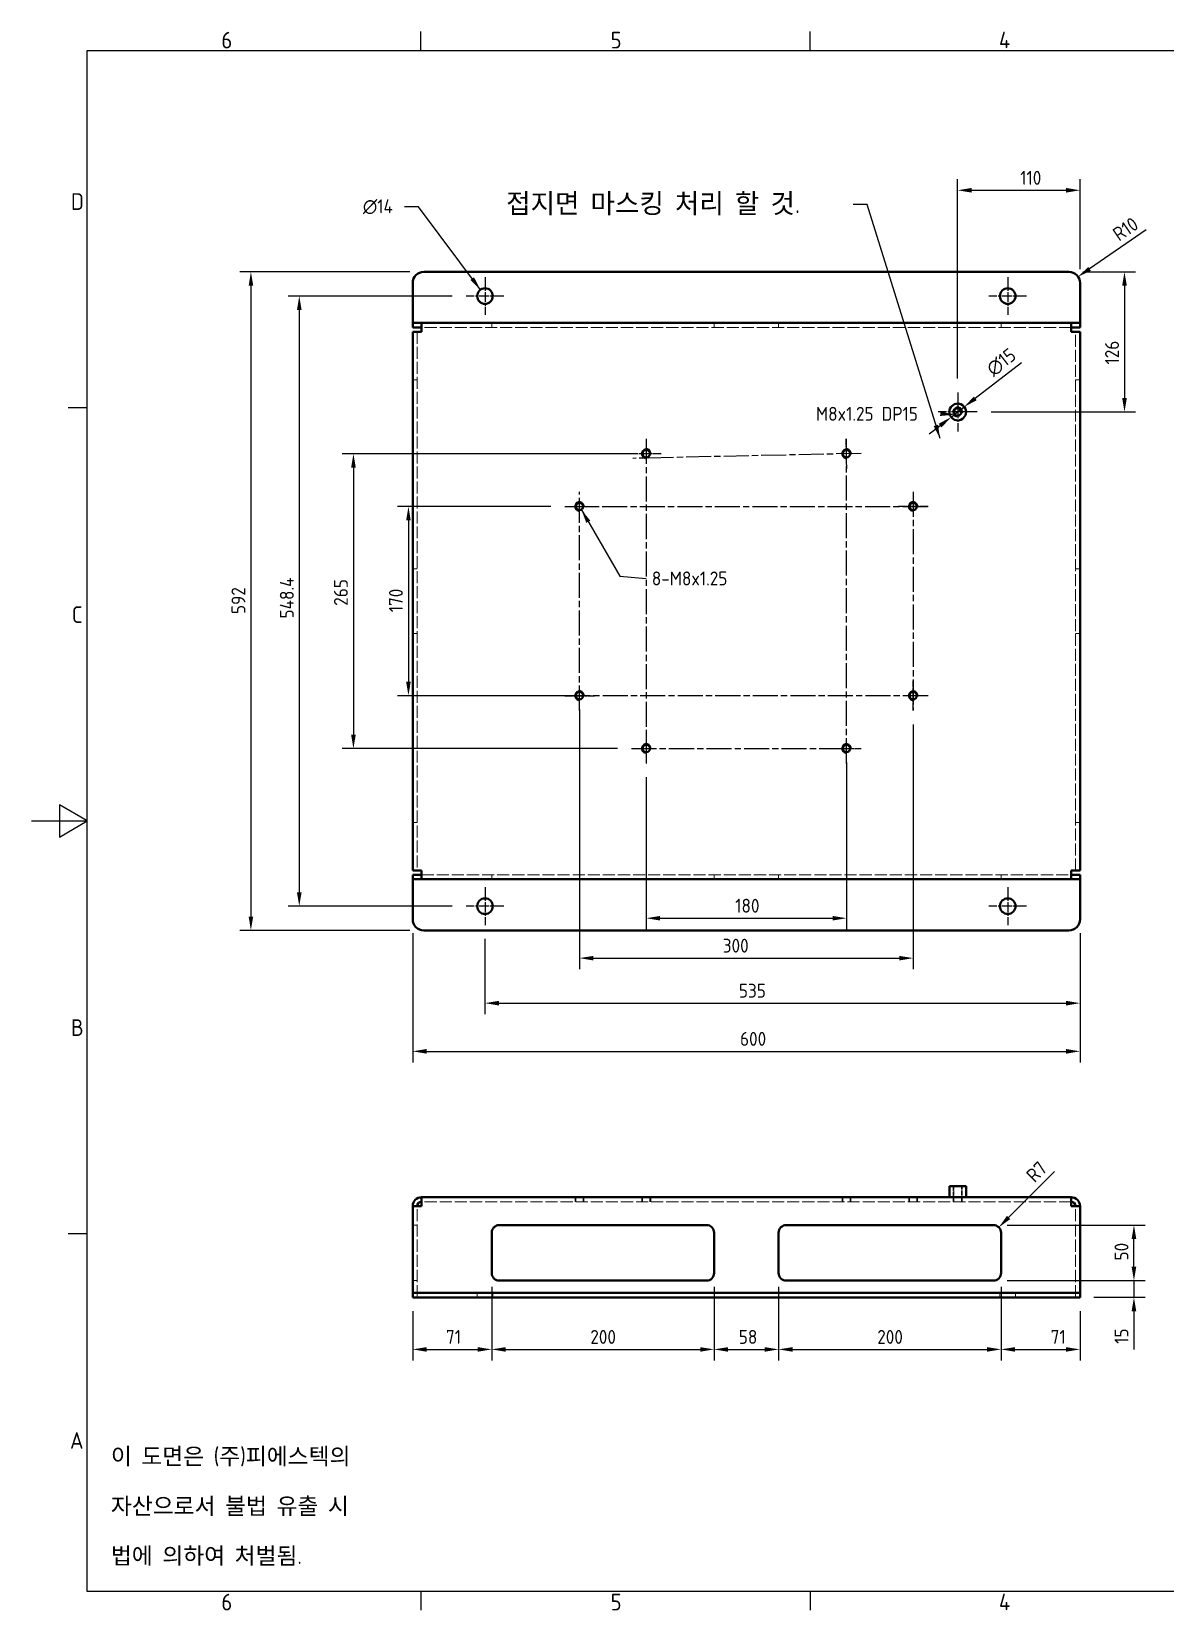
# Model space of a CAD drawing. Header units: millimetres. Extents: x 0 to 2100, y 0 to 1485.
# Drawn here: x 0 to 1020, y 33 to 1452 of the extents above; entities that cross this region are included whole.
import ezdxf

# ---------------------------------------------------------------- set-up
doc = ezdxf.new("R2010")
doc.units = ezdxf.units.MM
doc.header["$LTSCALE"] = 5
doc.linetypes.add('CHAIN', pattern=[0.3543, 0.2362, -0.0295, 0.0591, -0.0295])
doc.linetypes.add('DASHED', pattern=[0.2067, 0.1654, -0.0413])
doc.layers.get('0').update_dxf_attribs({"color": 3, "lineweight": 25})
for name, color, linetype, lineweight in [('가려진 것(ISO)', 2, 'DASHED', 18), ('가시적인 것(ISO)', 3, 'Continuous', 40), ('가시적인 좁은 것(ISO)', 3, 'Continuous', 35), ('경계(ISO)', 7, 'Continuous', 25), ('기호(ISO)', 5, 'Continuous', 25), ('중심 표식(ISO)', 1, 'Continuous', 25), ('중심선(ISO)', 1, 'Continuous', 25), ('치수(ISO)', 2, 'Continuous', 25)]:
    doc.layers.add(name, color=color, linetype=linetype, lineweight=lineweight)
doc.styles.add('문자 텍스트_M2B', font='isocp.shx')
doc.styles.add('문자 텍스트_PSTEK_POSCO', font='isocp.shx')
doc.styles.add('치수 텍스트_PSTEK_POSCO', font='isocp.shx')
doc.dimstyles.new('치수_PSTEK_POSCO', dxfattribs={"dimscale": 5, "dimtxt": 2.5, "dimasz": 2.5, "dimexe": 2, "dimexo": 2.5, "dimgap": 1, "dimtad": 1, "dimrnd": 1e-08, "dimdsep": 46, "dimtxsty": '치수 텍스트_PSTEK_POSCO', "dimcen": 0.09, "dimdle": 10, "dimclrd": 7, "dimclre": 7, "dimclrt": 2, "dimadec": 1, "dimazin": 2, "dimtfac": 1, "dimtmove": 0, "dimatfit": 3, "dimfxl": 0, "dimtolj": 1, "dimlwd": -1, "dimlwe": -1, "dimarcsym": 0})
doc.dimstyles.new('치수_PSTEK_POSCO$7', dxfattribs={"dimscale": 5, "dimtxt": 2.5, "dimasz": 2.5, "dimexe": 2, "dimexo": 2.5, "dimgap": 1, "dimtad": 1, "dimrnd": 1e-08, "dimdsep": 46, "dimtxsty": '치수 텍스트_PSTEK_POSCO', "dimcen": 0.09, "dimdle": 10, "dimclrd": 7, "dimclre": 7, "dimclrt": 2, "dimadec": 1, "dimazin": 2, "dimtfac": 1, "dimtmove": 0, "dimatfit": 3, "dimfxl": 0, "dimtolj": 1, "dimlwd": -1, "dimlwe": -1, "dimarcsym": 0})

# ---------------------------------------------------------------- blocks, each defined once
blk = doc.blocks.new('경계 Default Border')
at = {"layer": '경계(ISO)'}
for p, q in [((70, 287), (70, 290.4)), ((140, 287), (140, 290.4)), ((10, 222.75), (6.6, 222.75)), ((10, 74.25), (6.6, 74.25)), ((70, 10), (70, 6.6)), ((140, 10), (140, 6.6))]:
    blk.add_line(p, q, dxfattribs=at)
at = {"layer": '경계(ISO)', "flags": 128}
for points in [[(10, 10), (10, 287), (410, 287), (410, 10), (10, 10)], [(0, 148.5), (10, 148.5), (5, 151.39), (5, 145.61), (10, 148.5)]]:
    blk.add_lwpolyline(points, dxfattribs=at)
at = {"layer": '경계(ISO)', "color": 2, "char_height": 3, "attachment_point": 7, "style": '문자 텍스트_M2B'}
for s, insert in [('6', (34.14, 287.37)), ('5', (104.14, 287.37)), ('4', (173.97, 287.4)), ('D', (7.08, 258.35)), ('C', (7.24, 184.1)), ('B', (7.08, 109.85)), ('A', (6.91, 35.62)), ('6', (34.14, 6.57)), ('5', (104.14, 6.57)), ('4', (173.97, 6.6))]:
    blk.add_mtext(s, dxfattribs=dict(at, insert=insert))
blk = doc.blocks.new('*D22')
at = {"layer": 'Defpoints', "color": 0, "transparency": 16777216}
for p in [(479.4, 1025.1), (338.9, 855.1), (492.7, 855.1)]:
    blk.add_point(p, dxfattribs=at)
at = {"layer": '치수(ISO)', "color": 7, "transparency": 16777216}
for p, q in [((466.9, 1025.1), (328.9, 1025.1)), ((338.9, 1012.6), (338.9, 867.6)), ((480.2, 855.1), (328.9, 855.1))]:
    blk.add_line(p, q, dxfattribs=at)
for points in [[(336.8, 1012.6), (340.9, 1012.6), (338.9, 1025.1)], [(336.8, 867.6), (340.9, 867.6), (338.9, 855.1)]]:
    blk.add_solid(points, dxfattribs=at)
at = {"layer": '치수(ISO)', "color": 2, "transparency": 16777216, "insert": (327.6, 930.1), "char_height": 12.5, "attachment_point": 4, "rotation": 90, "style": '치수 텍스트_PSTEK_POSCO'}
blk.add_mtext('\\A1;170', dxfattribs=at)
blk = doc.blocks.new('*D23')
at = {"layer": 'Defpoints', "color": 0, "transparency": 16777216}
for p in [(552.7, 1072.6), (289.4, 807.6), (539.4, 807.6)]:
    blk.add_point(p, dxfattribs=at)
at = {"layer": '치수(ISO)', "color": 7, "transparency": 16777216}
for p, q in [((540.2, 1072.6), (279.4, 1072.6)), ((289.4, 1060.1), (289.4, 820.1)), ((526.9, 807.6), (279.4, 807.6))]:
    blk.add_line(p, q, dxfattribs=at)
for points in [[(287.3, 1060.1), (291.5, 1060.1), (289.4, 1072.6)], [(287.3, 820.1), (291.5, 820.1), (289.4, 807.6)]]:
    blk.add_solid(points, dxfattribs=at)
at = {"layer": '치수(ISO)', "color": 2, "transparency": 16777216, "insert": (278.1, 935.9), "char_height": 12.5, "attachment_point": 4, "rotation": 90, "style": '치수 텍스트_PSTEK_POSCO'}
blk.add_mtext('\\A1;265', dxfattribs=at)
blk = doc.blocks.new('*D24')
at = {"layer": 'Defpoints', "color": 0, "transparency": 16777216}
for p in [(732.7, 807.6), (552.7, 794.3), (732.7, 655.1)]:
    blk.add_point(p, dxfattribs=at)
at = {"layer": '치수(ISO)', "color": 7, "transparency": 16777216}
for p, q in [((732.7, 795.1), (732.7, 645.1)), ((552.7, 781.8), (552.7, 645.1)), ((565.2, 655.1), (720.2, 655.1))]:
    blk.add_line(p, q, dxfattribs=at)
for points in [[(565.2, 657.1), (565.2, 653), (552.7, 655.1)], [(720.2, 657.1), (720.2, 653), (732.7, 655.1)]]:
    blk.add_solid(points, dxfattribs=at)
at = {"layer": '치수(ISO)', "color": 2, "transparency": 16777216, "insert": (632.7, 666.3), "char_height": 12.5, "attachment_point": 4, "style": '치수 텍스트_PSTEK_POSCO'}
blk.add_mtext('\\A1;180', dxfattribs=at)
blk = doc.blocks.new('*D25')
at = {"layer": 'Defpoints', "color": 0, "transparency": 16777216}
for p in [(492.7, 855.1), (792.7, 841.8), (792.7, 619.2)]:
    blk.add_point(p, dxfattribs=at)
at = {"layer": '치수(ISO)', "color": 7, "transparency": 16777216}
for p, q in [((492.7, 842.6), (492.7, 609.2)), ((792.7, 829.3), (792.7, 609.2)), ((505.2, 619.2), (780.2, 619.2))]:
    blk.add_line(p, q, dxfattribs=at)
for points in [[(505.2, 621.2), (505.2, 617.1), (492.7, 619.2)], [(780.2, 621.2), (780.2, 617.1), (792.7, 619.2)]]:
    blk.add_solid(points, dxfattribs=at)
at = {"layer": '치수(ISO)', "color": 2, "transparency": 16777216, "insert": (621.5, 630.4), "char_height": 12.5, "attachment_point": 4, "style": '치수 텍스트_PSTEK_POSCO'}
blk.add_mtext('\\A1;300', dxfattribs=at)
blk = doc.blocks.new('*D26')
at = {"layer": 'Defpoints', "color": 0, "transparency": 16777216}
for p in [(942.7, 654.1), (407.7, 648.9), (942.7, 578.7)]:
    blk.add_point(p, dxfattribs=at)
at = {"layer": '치수(ISO)', "color": 7, "transparency": 16777216}
for p, q in [((942.7, 641.6), (942.7, 568.7)), ((407.7, 636.4), (407.7, 568.7)), ((420.2, 578.7), (930.2, 578.7))]:
    blk.add_line(p, q, dxfattribs=at)
for points in [[(420.2, 580.8), (420.2, 576.6), (407.7, 578.7)], [(930.2, 580.8), (930.2, 576.6), (942.7, 578.7)]]:
    blk.add_solid(points, dxfattribs=at)
at = {"layer": '치수(ISO)', "color": 2, "transparency": 16777216, "insert": (636, 589.9), "char_height": 12.5, "attachment_point": 4, "style": '치수 텍스트_PSTEK_POSCO'}
blk.add_mtext('\\A1;535', dxfattribs=at)
blk = doc.blocks.new('*D27')
at = {"layer": 'Defpoints', "color": 0, "transparency": 16777216}
for p in [(342.7, 654.1), (942.7, 654.1), (942.7, 535.4)]:
    blk.add_point(p, dxfattribs=at)
at = {"layer": '치수(ISO)', "color": 7, "transparency": 16777216}
for p, q in [((342.7, 641.6), (342.7, 525.4)), ((942.7, 641.6), (942.7, 525.4)), ((355.2, 535.4), (930.2, 535.4))]:
    blk.add_line(p, q, dxfattribs=at)
for points in [[(355.2, 537.5), (355.2, 533.3), (342.7, 535.4)], [(930.2, 537.5), (930.2, 533.3), (942.7, 535.4)]]:
    blk.add_solid(points, dxfattribs=at)
at = {"layer": '치수(ISO)', "color": 2, "transparency": 16777216, "insert": (637, 546.6), "char_height": 12.5, "attachment_point": 4, "style": '치수 텍스트_PSTEK_POSCO'}
blk.add_mtext('\\A1;600', dxfattribs=at)
blk = doc.blocks.new('*D28')
at = {"layer": 'Defpoints', "color": 0, "transparency": 16777216}
for p in [(390.7, 1214.3), (240.7, 665.9), (390.7, 665.9)]:
    blk.add_point(p, dxfattribs=at)
at = {"layer": '치수(ISO)', "color": 7, "transparency": 16777216}
for p, q in [((378.2, 1214.3), (230.7, 1214.3)), ((240.7, 1201.8), (240.7, 678.4)), ((378.2, 665.9), (230.7, 665.9))]:
    blk.add_line(p, q, dxfattribs=at)
for points in [[(238.6, 1201.8), (242.8, 1201.8), (240.7, 1214.3)], [(238.6, 678.4), (242.8, 678.4), (240.7, 665.9)]]:
    blk.add_solid(points, dxfattribs=at)
at = {"layer": '치수(ISO)', "color": 2, "transparency": 16777216, "insert": (229.5, 924.5), "char_height": 12.5, "attachment_point": 4, "rotation": 90, "style": '치수 텍스트_PSTEK_POSCO'}
blk.add_mtext('\\A1;548.4', dxfattribs=at)
blk = doc.blocks.new('*D29')
at = {"layer": 'Defpoints', "color": 0, "transparency": 16777216}
for p in [(352.7, 1236.1), (197.2, 644.1), (352.7, 644.1)]:
    blk.add_point(p, dxfattribs=at)
at = {"layer": '치수(ISO)', "color": 7, "transparency": 16777216}
for p, q in [((340.2, 1236.1), (187.2, 1236.1)), ((197.2, 1223.6), (197.2, 656.6)), ((340.2, 644.1), (187.2, 644.1))]:
    blk.add_line(p, q, dxfattribs=at)
for points in [[(195.2, 1223.6), (199.3, 1223.6), (197.2, 1236.1)], [(195.2, 656.6), (199.3, 656.6), (197.2, 644.1)]]:
    blk.add_solid(points, dxfattribs=at)
at = {"layer": '치수(ISO)', "color": 2, "transparency": 16777216, "insert": (186, 928.5), "char_height": 12.5, "attachment_point": 4, "rotation": 90, "style": '치수 텍스트_PSTEK_POSCO'}
blk.add_mtext('\\A1;592', dxfattribs=at)
blk = doc.blocks.new('*D36')
at = {"layer": 'Defpoints', "color": 0, "transparency": 16777216}
for p in [(932.7, 1226.1), (941, 1231.7)]:
    blk.add_point(p, dxfattribs=at)
at = {"layer": '치수(ISO)', "color": 7, "transparency": 16777216}
blk.add_line((1002.3, 1273.8), (951.3, 1238.8), dxfattribs=at)
blk.add_solid([(950.1, 1240.5), (952.5, 1237.1), (941, 1231.7)], dxfattribs=at)
at = {"layer": '치수(ISO)', "color": 2, "transparency": 16777216, "insert": (974.3, 1268.2), "char_height": 12.5, "attachment_point": 4, "rotation": 34.4083, "style": '치수 텍스트_PSTEK_POSCO'}
blk.add_mtext('\\A1;R10', dxfattribs=at)
blk = doc.blocks.new('*D38')
at = {"layer": 'Defpoints', "color": 0, "transparency": 16777216}
for p in [(413.7, 336.3), (342.7, 314.3), (413.7, 267.5)]:
    blk.add_point(p, dxfattribs=at)
at = {"layer": '치수(ISO)', "color": 7, "transparency": 16777216}
for p, q in [((413.7, 323.8), (413.7, 257.5)), ((342.7, 301.8), (342.7, 257.5)), ((355.2, 267.5), (401.2, 267.5))]:
    blk.add_line(p, q, dxfattribs=at)
for points in [[(355.2, 269.5), (355.2, 265.4), (342.7, 267.5)], [(401.2, 269.5), (401.2, 265.4), (413.7, 267.5)]]:
    blk.add_solid(points, dxfattribs=at)
at = {"layer": '치수(ISO)', "color": 2, "transparency": 16777216, "insert": (372.6, 278.7), "char_height": 12.5, "attachment_point": 4, "style": '치수 텍스트_PSTEK_POSCO'}
blk.add_mtext('\\A1;71', dxfattribs=at)
blk = doc.blocks.new('*D39')
at = {"layer": 'Defpoints', "color": 0, "transparency": 16777216}
for p in [(413.7, 336.3), (613.7, 336.3), (613.7, 267.5)]:
    blk.add_point(p, dxfattribs=at)
at = {"layer": '치수(ISO)', "color": 7, "transparency": 16777216}
for p, q in [((413.7, 323.8), (413.7, 257.5)), ((613.7, 323.8), (613.7, 257.5)), ((426.2, 267.5), (601.2, 267.5))]:
    blk.add_line(p, q, dxfattribs=at)
for points in [[(426.2, 269.5), (426.2, 265.4), (413.7, 267.5)], [(601.2, 269.5), (601.2, 265.4), (613.7, 267.5)]]:
    blk.add_solid(points, dxfattribs=at)
at = {"layer": '치수(ISO)', "color": 2, "transparency": 16777216, "insert": (502.4, 278.7), "char_height": 12.5, "attachment_point": 4, "style": '치수 텍스트_PSTEK_POSCO'}
blk.add_mtext('\\A1;200', dxfattribs=at)
blk = doc.blocks.new('*D40')
at = {"layer": 'Defpoints', "color": 0, "transparency": 16777216}
for p in [(613.7, 336.3), (671.7, 336.3), (671.7, 267.5)]:
    blk.add_point(p, dxfattribs=at)
at = {"layer": '치수(ISO)', "color": 7, "transparency": 16777216}
for p, q in [((613.7, 323.8), (613.7, 257.5)), ((671.7, 323.8), (671.7, 257.5)), ((626.2, 267.5), (659.2, 267.5))]:
    blk.add_line(p, q, dxfattribs=at)
for points in [[(626.2, 269.5), (626.2, 265.4), (613.7, 267.5)], [(659.2, 269.5), (659.2, 265.4), (671.7, 267.5)]]:
    blk.add_solid(points, dxfattribs=at)
at = {"layer": '치수(ISO)', "color": 2, "transparency": 16777216, "insert": (635.9, 278.7), "char_height": 12.5, "attachment_point": 4, "style": '치수 텍스트_PSTEK_POSCO'}
blk.add_mtext('\\A1;58', dxfattribs=at)
blk = doc.blocks.new('*D41')
at = {"layer": 'Defpoints', "color": 0, "transparency": 16777216}
for p in [(671.7, 336.3), (871.7, 336.3), (871.7, 267.5)]:
    blk.add_point(p, dxfattribs=at)
at = {"layer": '치수(ISO)', "color": 7, "transparency": 16777216}
for p, q in [((671.7, 323.8), (671.7, 257.5)), ((871.7, 323.8), (871.7, 257.5)), ((684.2, 267.5), (859.2, 267.5))]:
    blk.add_line(p, q, dxfattribs=at)
for points in [[(684.2, 269.5), (684.2, 265.4), (671.7, 267.5)], [(859.2, 269.5), (859.2, 265.4), (871.7, 267.5)]]:
    blk.add_solid(points, dxfattribs=at)
at = {"layer": '치수(ISO)', "color": 2, "transparency": 16777216, "insert": (760.4, 278.7), "char_height": 12.5, "attachment_point": 4, "style": '치수 텍스트_PSTEK_POSCO'}
blk.add_mtext('\\A1;200', dxfattribs=at)
blk = doc.blocks.new('*D42')
at = {"layer": 'Defpoints', "color": 0, "transparency": 16777216}
for p in [(871.7, 336.3), (942.7, 314.3), (942.7, 267.5)]:
    blk.add_point(p, dxfattribs=at)
at = {"layer": '치수(ISO)', "color": 7, "transparency": 16777216}
for p, q in [((871.7, 323.8), (871.7, 257.5)), ((942.7, 301.8), (942.7, 257.5)), ((884.2, 267.5), (930.2, 267.5))]:
    blk.add_line(p, q, dxfattribs=at)
for points in [[(884.2, 269.5), (884.2, 265.4), (871.7, 267.5)], [(930.2, 269.5), (930.2, 265.4), (942.7, 267.5)]]:
    blk.add_solid(points, dxfattribs=at)
at = {"layer": '치수(ISO)', "color": 2, "transparency": 16777216, "insert": (916.3, 278.7), "char_height": 12.5, "attachment_point": 4, "style": '치수 텍스트_PSTEK_POSCO'}
blk.add_mtext('\\A1;71', dxfattribs=at)
blk = doc.blocks.new('*D43')
at = {"layer": 'Defpoints', "color": 0, "transparency": 16777216}
for p in [(864.7, 329.3), (991.2, 329.3), (942.7, 314.3)]:
    blk.add_point(p, dxfattribs=at)
at = {"layer": '치수(ISO)', "color": 7, "transparency": 16777216}
for p, q in [((991.2, 341.8), (991.2, 354.3)), ((877.2, 329.3), (1001.2, 329.3)), ((991.2, 329.3), (991.2, 314.3)), ((955.2, 314.3), (1001.2, 314.3)), ((991.2, 301.8), (991.2, 267.5))]:
    blk.add_line(p, q, dxfattribs=at)
for points in [[(989.1, 341.8), (993.3, 341.8), (991.2, 329.3)], [(989.1, 301.8), (993.3, 301.8), (991.2, 314.3)]]:
    blk.add_solid(points, dxfattribs=at)
at = {"layer": '치수(ISO)', "color": 2, "transparency": 16777216, "insert": (980, 272.5), "char_height": 12.5, "attachment_point": 4, "rotation": 90, "style": '치수 텍스트_PSTEK_POSCO'}
blk.add_mtext('\\A1;15', dxfattribs=at)
blk = doc.blocks.new('*D44')
at = {"layer": 'Defpoints', "color": 0, "transparency": 16777216}
for p in [(864.7, 379.3), (991.2, 379.3), (864.7, 329.3)]:
    blk.add_point(p, dxfattribs=at)
at = {"layer": '치수(ISO)', "color": 7, "transparency": 16777216}
for p, q in [((877.2, 379.3), (1001.2, 379.3)), ((991.2, 341.8), (991.2, 366.8)), ((877.2, 329.3), (1001.2, 329.3))]:
    blk.add_line(p, q, dxfattribs=at)
for points in [[(989.1, 366.8), (993.3, 366.8), (991.2, 379.3)], [(989.1, 341.8), (993.3, 341.8), (991.2, 329.3)]]:
    blk.add_solid(points, dxfattribs=at)
at = {"layer": '치수(ISO)', "color": 2, "transparency": 16777216, "insert": (980, 347.4), "char_height": 12.5, "attachment_point": 4, "rotation": 90, "style": '치수 텍스트_PSTEK_POSCO'}
blk.add_mtext('\\A1;50', dxfattribs=at)
blk = doc.blocks.new('*D45')
at = {"layer": 'Defpoints', "color": 0, "transparency": 16777216}
for p in [(864.7, 372.3), (869.7, 377.2)]:
    blk.add_point(p, dxfattribs=at)
at = {"layer": '치수(ISO)', "color": 7, "transparency": 16777216}
blk.add_line((919.7, 427.3), (878.5, 386.1), dxfattribs=at)
blk.add_solid([(877, 387.5), (880, 384.6), (869.7, 377.2)], dxfattribs=at)
at = {"layer": '치수(ISO)', "color": 2, "transparency": 16777216, "insert": (897.6, 421.1), "char_height": 12.5, "attachment_point": 4, "rotation": 45, "style": '치수 텍스트_PSTEK_POSCO'}
blk.add_mtext('\\A1;R7', dxfattribs=at)
blk = doc.blocks.new('*D48')
at = {"layer": 'Defpoints', "color": 0, "transparency": 16777216}
for p in [(942.7, 1309.4), (942.7, 1226.1), (832.7, 1127.6)]:
    blk.add_point(p, dxfattribs=at)
at = {"layer": '치수(ISO)', "color": 7, "transparency": 16777216}
for p, q in [((832.7, 1140.1), (832.7, 1319.4)), ((845.2, 1309.4), (930.2, 1309.4)), ((942.7, 1238.6), (942.7, 1319.4))]:
    blk.add_line(p, q, dxfattribs=at)
for points in [[(845.2, 1311.5), (845.2, 1307.3), (832.7, 1309.4)], [(930.2, 1311.5), (930.2, 1307.3), (942.7, 1309.4)]]:
    blk.add_solid(points, dxfattribs=at)
at = {"layer": '치수(ISO)', "color": 2, "transparency": 16777216, "insert": (889, 1320.6), "char_height": 12.5, "attachment_point": 4, "style": '치수 텍스트_PSTEK_POSCO'}
blk.add_mtext('\\A1;110', dxfattribs=at)
blk = doc.blocks.new('*D49')
at = {"layer": 'Defpoints', "color": 0, "transparency": 16777216}
for p in [(932.7, 1236.1), (850.2, 1110.1), (982.7, 1110.1)]:
    blk.add_point(p, dxfattribs=at)
at = {"layer": '치수(ISO)', "color": 7, "transparency": 16777216}
for p, q in [((945.2, 1236.1), (992.7, 1236.1)), ((982.7, 1223.6), (982.7, 1122.6)), ((862.7, 1110.1), (992.7, 1110.1))]:
    blk.add_line(p, q, dxfattribs=at)
for points in [[(980.6, 1223.6), (984.8, 1223.6), (982.7, 1236.1)], [(980.6, 1122.6), (984.8, 1122.6), (982.7, 1110.1)]]:
    blk.add_solid(points, dxfattribs=at)
at = {"layer": '치수(ISO)', "color": 2, "transparency": 16777216, "insert": (971.5, 1152.8), "char_height": 12.5, "attachment_point": 4, "rotation": 90, "style": '치수 텍스트_PSTEK_POSCO'}
blk.add_mtext('\\A1;126', dxfattribs=at)
blk = doc.blocks.new('*D51')
at = {"layer": 'Defpoints', "color": 0, "transparency": 16777216}
for p in [(838.6, 1114.7), (826.8, 1105.5)]:
    blk.add_point(p, dxfattribs=at)
at = {"layer": '치수(ISO)', "color": 7, "transparency": 16777216}
for p, q in [((848.5, 1122.4), (890.1, 1154.7)), ((826.8, 1105.5), (838.6, 1114.7)), ((816.9, 1097.8), (807.1, 1090.2))]:
    blk.add_line(p, q, dxfattribs=at)
for points in [[(847.2, 1124), (849.8, 1120.7), (838.6, 1114.7)], [(815.6, 1099.5), (818.2, 1096.2), (826.8, 1105.5)]]:
    blk.add_solid(points, dxfattribs=at)
at = {"layer": '치수(ISO)', "color": 2, "transparency": 16777216, "insert": (861.1, 1146.4), "char_height": 12.5, "attachment_point": 4, "rotation": 37.8554, "style": '치수 텍스트_PSTEK_POSCO'}
blk.add_mtext('\\A1;∅15', dxfattribs=at)

msp = doc.modelspace()

# ---------------------------------------------------------------- linework, layer by layer
at = {"layer": '가려진 것(ISO)', "ltscale": 13.008655}
for p, q in [((346.7156, 1182.0981), (346.7156, 698.0981)), ((938.7156, 698.0981), (938.7156, 1182.0981))]:
    msp.add_line(p, q, dxfattribs=at)
at = {"layer": '가려진 것(ISO)', "ltscale": 13.141167}
for p, q in [((934.7156, 1186.0981), (350.7156, 1186.0981)), ((350.7156, 694.0981), (934.7156, 694.0981)), ((934.7156, 400.2711), (350.7156, 400.2711))]:
    msp.add_line(p, q, dxfattribs=at)
at = {"layer": '가려진 것(ISO)', "ltscale": 1.523657}
for p, q in [((413.7156, 1186.0981), (413.7156, 1190.0981)), ((613.7156, 1186.0981), (613.7156, 1190.0981)), ((671.7156, 1186.0981), (671.7156, 1190.0981)), ((871.7156, 1186.0981), (871.7156, 1190.0981)), ((342.7156, 1139.0981), (346.7156, 1139.0981)), ((938.7156, 1139.0981), (942.7156, 1139.0981)), ((342.7156, 969.0981), (346.7156, 969.0981)), ((938.7156, 969.0981), (942.7156, 969.0981)), ((342.7156, 911.0981), (346.7156, 911.0981)), ((938.7156, 911.0981), (942.7156, 911.0981)), ((342.7156, 741.0981), (346.7156, 741.0981)), ((938.7156, 741.0981), (942.7156, 741.0981)), ((413.7156, 690.0981), (413.7156, 694.0981)), ((613.7156, 690.0981), (613.7156, 694.0981)), ((671.7156, 690.0981), (671.7156, 694.0981)), ((871.7156, 690.0981), (871.7156, 694.0981)), ((488.7156, 404.2711), (488.7156, 400.2711)), ((489.3921, 400.2711), (489.3921, 404.2711)), ((496.0391, 400.2711), (496.0391, 404.2711)), ((496.7156, 400.2711), (496.7156, 404.2711)), ((548.7156, 404.2711), (548.7156, 400.2711)), ((549.3921, 400.2711), (549.3921, 404.2711)), ((556.0391, 400.2711), (556.0391, 404.2711)), ((556.7156, 400.2711), (556.7156, 404.2711)), ((728.7156, 404.2711), (728.7156, 400.2711)), ((729.3921, 400.2711), (729.3921, 404.2711)), ((736.0391, 400.2711), (736.0391, 404.2711)), ((736.7156, 400.2711), (736.7156, 404.2711)), ((788.7156, 404.2711), (788.7156, 400.2711)), ((789.3921, 400.2711), (789.3921, 404.2711)), ((796.0391, 400.2711), (796.0391, 404.2711)), ((796.7156, 400.2711), (796.7156, 404.2711)), ((342.7156, 379.2711), (346.7156, 379.2711)), ((938.7156, 379.2711), (942.7156, 379.2711)), ((342.7156, 329.2711), (346.7156, 329.2711)), ((938.7156, 329.2711), (942.7156, 329.2711)), ((400.7156, 314.2711), (400.7156, 318.2711)), ((414.7156, 314.2711), (414.7156, 318.2711)), ((870.7156, 314.2711), (870.7156, 318.2711)), ((884.7156, 314.2711), (884.7156, 318.2711))]:
    msp.add_line(p, q, dxfattribs=at)
at = {"layer": '가려진 것(ISO)', "ltscale": 5.33305}
for p, q in [((828.7156, 414.2711), (828.7156, 400.2711)), ((829.3921, 400.2711), (829.3921, 414.2711)), ((836.0391, 400.2711), (836.0391, 414.2711)), ((836.7156, 400.2711), (836.7156, 414.2711))]:
    msp.add_line(p, q, dxfattribs=at)
at = {"layer": '가려진 것(ISO)', "ltscale": 13.223674}
for p, q in [((346.7156, 314.2711), (346.7156, 396.2711)), ((938.7156, 314.2711), (938.7156, 396.2711))]:
    msp.add_line(p, q, dxfattribs=at)
at = {"layer": '가시적인 것(ISO)'}
for p, q in [((932.7156, 1236.0981), (352.7156, 1236.0981)), ((342.7156, 1226.0981), (342.7156, 1194.0981)), ((942.7156, 1226.0981), (942.7156, 1194.0981)), ((342.7156, 1194.0981), (342.7156, 1190.0981)), ((942.7156, 1194.0981), (942.7156, 1190.0981)), ((342.7156, 1186.0981), (342.7156, 1190.0981)), ((342.7156, 1190.0981), (350.7156, 1190.0981)), ((350.7156, 1186.0981), (342.7156, 1186.0981)), ((342.7156, 698.0981), (342.7156, 1182.0981)), ((350.7156, 1182.0981), (342.7156, 1182.0981)), ((350.7156, 1182.0981), (350.7156, 1190.0981)), ((350.7156, 1190.0981), (934.7156, 1190.0981)), ((934.7156, 1190.0981), (934.7156, 1182.0981)), ((934.7156, 1190.0981), (942.7156, 1190.0981)), ((942.7156, 1186.0981), (934.7156, 1186.0981)), ((942.7156, 1182.0981), (934.7156, 1182.0981)), ((942.7156, 1190.0981), (942.7156, 1186.0981)), ((942.7156, 1182.0981), (942.7156, 698.0981)), ((342.7156, 698.0981), (350.7156, 698.0981)), ((350.7156, 690.0981), (350.7156, 698.0981)), ((934.7156, 698.0981), (942.7156, 698.0981)), ((934.7156, 698.0981), (934.7156, 690.0981)), ((342.7156, 690.0981), (342.7156, 694.0981)), ((342.7156, 694.0981), (350.7156, 694.0981)), ((350.7156, 690.0981), (342.7156, 690.0981)), ((342.7156, 686.0981), (342.7156, 690.0981)), ((342.7156, 654.0981), (342.7156, 686.0981)), ((934.7156, 690.0981), (350.7156, 690.0981)), ((934.7156, 694.0981), (942.7156, 694.0981)), ((942.7156, 690.0981), (934.7156, 690.0981)), ((942.7156, 694.0981), (942.7156, 690.0981)), ((942.7156, 686.0981), (942.7156, 690.0981)), ((942.7156, 654.0981), (942.7156, 686.0981)), ((352.7156, 644.0981), (932.7156, 644.0981)), ((840.2156, 414.2711), (825.2156, 414.2711)), ((825.2156, 404.2711), (825.2156, 414.2711)), ((840.2156, 404.2711), (840.2156, 414.2711)), ((350.7156, 396.2711), (350.7156, 404.2711)), ((350.7156, 404.2711), (934.7156, 404.2711)), ((934.7156, 404.2711), (934.7156, 396.2711)), ((350.7156, 396.2711), (342.7156, 396.2711)), ((342.7156, 322.2711), (342.7156, 396.2711)), ((942.7156, 396.2711), (934.7156, 396.2711)), ((942.7156, 396.2711), (942.7156, 322.2711)), ((413.7156, 336.2711), (413.7156, 372.2711)), ((420.7156, 379.2711), (606.7156, 379.2711)), ((613.7156, 372.2711), (613.7156, 336.2711)), ((671.7156, 336.2711), (671.7156, 372.2711)), ((678.7156, 379.2711), (864.7156, 379.2711)), ((871.7156, 372.2711), (871.7156, 336.2711)), ((606.7156, 329.2711), (420.7156, 329.2711)), ((864.7156, 329.2711), (678.7156, 329.2711)), ((342.7156, 318.2711), (342.7156, 322.2711)), ((342.7156, 318.2711), (352.7156, 318.2711)), ((342.7156, 318.2711), (342.7156, 314.2711)), ((352.7156, 314.2711), (342.7156, 314.2711)), ((352.7156, 318.2711), (932.7156, 318.2711)), ((352.7156, 314.2711), (932.7156, 314.2711)), ((932.7156, 318.2711), (942.7156, 318.2711)), ((942.7156, 314.2711), (932.7156, 314.2711)), ((942.7156, 318.2711), (942.7156, 322.2711)), ((942.7156, 314.2711), (942.7156, 318.2711))]:
    msp.add_line(p, q, dxfattribs=at)
for centre, radius in [((407.7156, 1214.2981), 7), ((877.7156, 1214.2981), 7), ((832.7156, 1110.0981), 7.5), ((832.7156, 1110.0981), 3.3235), ((552.7156, 1072.5981), 3.3235), ((732.7156, 1072.5981), 3.3235), ((492.7156, 1025.0981), 3.3235), ((792.7156, 1025.0981), 3.3235), ((492.7156, 855.0981), 3.3235), ((792.7156, 855.0981), 3.3235), ((552.7156, 807.5981), 3.3235), ((732.7156, 807.5981), 3.3235), ((407.7156, 665.8981), 7), ((877.7156, 665.8981), 7)]:
    msp.add_circle(centre, radius, dxfattribs=at)
for centre, radius, start, end in [((352.7156, 1226.0981), 10, 90, 180), ((932.7156, 1226.0981), 10, 0, 90), ((352.7156, 654.0981), 10, 180, 270), ((932.7156, 654.0981), 10, 270, 0), ((350.7156, 396.2711), 8, 90, 180), ((350.7156, 396.2711), 4, 90, 180), ((934.7156, 396.2711), 8, 0, 90), ((934.7156, 396.2711), 4, 0, 90), ((420.7156, 372.2711), 7, 90, 180), ((606.7156, 372.2711), 7, 0, 90), ((678.7156, 372.2711), 7, 90, 180), ((864.7156, 372.2711), 7, 0, 90), ((420.7156, 336.2711), 7, 180, 270), ((606.7156, 336.2711), 7, 270, 0), ((678.7156, 336.2711), 7, 180, 270), ((864.7156, 336.2711), 7, 270, 0)]:
    msp.add_arc(centre, radius, start, end, dxfattribs=at)
at = {"layer": '가시적인 좁은 것(ISO)'}
for centre in [(832.7156, 1110.0981), (552.7156, 1072.5981), (732.7156, 1072.5981), (492.7156, 1025.0981), (792.7156, 1025.0981), (492.7156, 855.0981), (792.7156, 855.0981), (552.7156, 807.5981), (732.7156, 807.5981)]:
    msp.add_arc(centre, 4, 350, 260, dxfattribs=at)
at = {"layer": '중심 표식(ISO)', "linetype": 'CHAIN', "ltscale": 7.55611}
for p, q in [((407.7156, 1231.2981), (407.7156, 1197.2981)), ((877.7156, 1231.2981), (877.7156, 1197.2981)), ((424.7156, 1214.2981), (390.7156, 1214.2981)), ((894.7156, 1214.2981), (860.7156, 1214.2981)), ((407.7156, 682.8981), (407.7156, 648.8981)), ((877.7156, 682.8981), (877.7156, 648.8981)), ((424.7156, 665.8981), (390.7156, 665.8981)), ((894.7156, 665.8981), (860.7156, 665.8981))]:
    msp.add_line(p, q, dxfattribs=at)
at = {"layer": '중심 표식(ISO)', "linetype": 'CHAIN', "ltscale": 7.778352}
for p, q in [((832.7156, 1127.5981), (832.7156, 1092.5981)), ((850.2156, 1110.0981), (815.2156, 1110.0981))]:
    msp.add_line(p, q, dxfattribs=at)
at = {"layer": '중심 표식(ISO)', "linetype": 'CHAIN', "ltscale": 5.921969}
for p, q in [((733.006, 1059.2778), (732.4252, 1085.9184)), ((566.0391, 1072.5981), (539.3921, 1072.5981)), ((479.3921, 1025.0981), (506.0391, 1025.0981)), ((806.0391, 1025.0981), (779.3921, 1025.0981)), ((792.7156, 841.7746), (792.7156, 868.4216)), ((479.3921, 855.0981), (506.0391, 855.0981)), ((552.7156, 820.9216), (552.7156, 794.2746)), ((719.3921, 807.5981), (746.0391, 807.5981))]:
    msp.add_line(p, q, dxfattribs=at)
at = {"layer": '중심선(ISO)', "linetype": 'CHAIN', "ltscale": 19.051651}
for p, q in [((552.7156, 1085.9216), (552.7156, 794.2746)), ((732.7156, 794.2746), (732.7156, 1085.9216)), ((746.036, 1072.8885), (540.7737, 1068.4137)), ((492.7156, 841.7746), (492.7156, 1038.4216)), ((792.7156, 1038.4216), (792.7156, 841.7746)), ((479.3921, 1025.0981), (806.0391, 1025.0981)), ((806.0391, 855.0981), (479.3921, 855.0981)), ((539.3921, 807.5981), (746.0391, 807.5981))]:
    msp.add_line(p, q, dxfattribs=at)

# ---------------------------------------------------------------- block references
at = {"xscale": 5, "yscale": 5, "zscale": 5}
msp.add_blockref('경계 Default Border', (0, 0), dxfattribs=at)

# ---------------------------------------------------------------- texts
at = {"layer": '기호(ISO)', "color": 2, "insert": (426.7005, 1296.6915), "char_height": 17.5, "width": 307.053018, "attachment_point": 4, "style": '치수 텍스트_PSTEK_POSCO'}
msp.add_mtext('{\\fISOCP|b0|i0;\\H17.5000;접지면 마스킹 처리 할 것.}', dxfattribs=at)
at = {"layer": '기호(ISO)', "color": 2, "char_height": 12.5, "attachment_point": 4, "line_spacing_factor": 0.4375, "style": '치수 텍스트_PSTEK_POSCO'}
for s, insert, width in [('{\\fAIGDT|b0|i0;\\H12.5000;n\\fisocp|b0|i0;\\H12.5000;14}', (297.8933, 1294.5581), 32.38607), ('{M8x1.25 DP15}', (705.3009, 1108.4706), 108.042313), ('{8-M8x1.25}', (557.7015, 960.4877), 82.792313)]:
    msp.add_mtext(s, dxfattribs=dict(at, insert=insert, width=width))
at = {"layer": '기호(ISO)', "color": 7, "insert": (71.3114, 125.93), "char_height": 15.000001, "width": 258.200264, "attachment_point": 4, "line_spacing_factor": 1.78626, "style": '문자 텍스트_PSTEK_POSCO'}
msp.add_mtext('{이 도면은 (주)피에스텍의\\P자산으로서 불법 유출 시 \\P법에 의하여 처벌됨.}', dxfattribs=at)

# ---------------------------------------------------------------- dimensions: what is measured, and where the dimension line sits
at = {"layer": '치수(ISO)', "color": 7}
for base, p1, p2, angle, override, picture, middle in [((942.7156, 1309.3977), (832.7156, 1127.5981), (942.7156, 1226.0981), 180, {"dimdec": 2, "dimtp": 0, "dimtm": 0, "dimtdec": 2, "dimtofl": 0, "dimatfit": 1}, '*D48', (897.7156, 1309.3977)), ((197.2432, 644.0981), (352.7156, 1236.0981), (352.7156, 644.0981), 90, {"dimdec": 2, "dimtp": 0, "dimtm": 0, "dimtdec": 2, "dimtofl": 0, "dimatfit": 1}, '*D29', (197.2432, 940.0981)), ((982.7156, 1110.0981), (932.7156, 1236.0981), (850.2156, 1110.0981), 90, {"dimdec": 2, "dimtp": 0, "dimtm": 0, "dimtdec": 2, "dimtofl": 0, "dimatfit": 1}, '*D49', (982.7156, 1163.0981)), ((240.7156, 665.8981), (390.7156, 1214.2981), (390.7156, 665.8981), 90, {"dimdec": 2, "dimtp": 0, "dimtm": 0, "dimtdec": 2, "dimtofl": 0, "dimatfit": 1}, '*D28', (240.7156, 943.2303)), ((289.3921, 807.5981), (552.7156, 1072.5981), (539.3921, 807.5981), 90, {"dimdec": 2, "dimtp": 0, "dimtm": 0, "dimtdec": 2, "dimtofl": 0, "dimatfit": 1}, '*D23', (289.3921, 947.5981)), ((338.8604, 855.0981), (479.3921, 1025.0981), (492.7156, 855.0981), 90, {"dimdec": 2, "dimtp": 0, "dimtm": 0, "dimtdec": 2, "dimtofl": 0, "dimatfit": 1}, '*D22', (338.8604, 940.0981)), ((792.7156, 619.1529), (492.7156, 855.0981), (792.7156, 841.7746), 180, {"dimdec": 2, "dimtp": 0, "dimtm": 0, "dimtdec": 2, "dimtofl": 0, "dimatfit": 1}, '*D25', (632.7156, 619.1529)), ((732.7156, 655.0597), (552.7156, 794.2746), (732.7156, 807.5981), 180, {"dimdec": 2, "dimtp": 0, "dimtm": 0, "dimtdec": 2, "dimtofl": 0, "dimatfit": 1}, '*D24', (642.7156, 655.0597)), ((942.7156, 578.6729), (407.7156, 648.8981), (942.7156, 654.0981), 180, {"dimdec": 2, "dimtp": 0, "dimtm": 0, "dimtdec": 2, "dimtofl": 0, "dimatfit": 1}, '*D26', (647.4657, 578.6729)), ((991.2314, 379.2711), (864.7156, 329.2711), (864.7156, 379.2711), 90, {"dimdec": 2, "dimtp": 0, "dimtm": 0, "dimtdec": 2, "dimtofl": 0, "dimatfit": 1}, '*D44', (991.2314, 354.3211)), ((991.2314, 329.2711), (942.7156, 314.2711), (864.7156, 329.2711), 90, {"dimdec": 2, "dimtp": 0, "dimtm": 0, "dimtdec": 2, "dimtofl": 1, "dimatfit": 1}, '*D43', (991.2314, 278.3872)), ((413.7156, 267.4659), (342.7156, 314.2711), (413.7156, 336.2711), 180, {"dimdec": 2, "dimtp": 0, "dimtm": 0, "dimtdec": 2, "dimtofl": 0, "dimatfit": 1}, '*D38', (378.2156, 267.4659)), ((613.7156, 267.4659), (413.7156, 336.2711), (613.7156, 336.2711), 180, {"dimdec": 2, "dimtp": 0, "dimtm": 0, "dimtdec": 2, "dimtofl": 0, "dimatfit": 1}, '*D39', (513.7656, 267.4659)), ((671.7156, 267.4659), (613.7156, 336.2711), (671.7156, 336.2711), 180, {"dimdec": 2, "dimtp": 0, "dimtm": 0, "dimtdec": 2, "dimtofl": 0, "dimatfit": 1}, '*D40', (642.7656, 267.4659)), ((871.7156, 267.4659), (671.7156, 336.2711), (871.7156, 336.2711), 180, {"dimdec": 2, "dimtp": 0, "dimtm": 0, "dimtdec": 2, "dimtofl": 0, "dimatfit": 1}, '*D41', (771.7656, 267.4659)), ((942.7156, 267.4659), (871.7156, 336.2711), (942.7156, 314.2711), 180, {"dimdec": 2, "dimtp": 0, "dimtm": 0, "dimtdec": 2, "dimtofl": 0, "dimatfit": 1}, '*D42', (921.9678, 267.4659))]:
    dim = msp.add_linear_dim(base=base, p1=p1, p2=p2, angle=angle, dimstyle='치수_PSTEK_POSCO', override=override, dxfattribs=at)
    dim.commit()
    dim.dimension.update_dxf_attribs({"geometry": picture, "text_midpoint": middle, "dimtype": 160})
for center, mpoint, picture, middle in [((932.7156, 1226.0981), (940.9659, 1231.749), '*D36', (989.4028, 1264.9247)), ((864.7156, 372.2711), (869.6654, 377.2209), '*D45', (910.8638, 418.4193))]:
    dim = msp.add_radius_dim(center=center, mpoint=mpoint, dimstyle='치수_PSTEK_POSCO', override={"dimdec": 2, "dimcen": 0, "dimtp": 0, "dimtm": 0, "dimtdec": 2, "dimtofl": 0}, dxfattribs=at)
    dim.commit()
    dim.dimension.update_dxf_attribs({"geometry": picture, "text_midpoint": middle, "dimtype": 164})
dim = msp.add_diameter_dim_2p(p1=(826.7939, 1105.4956), p2=(838.6373, 1114.7006), dimstyle='치수_PSTEK_POSCO', override={"dimdec": 2, "dimlfac": 1, "dimtp": 0, "dimtm": 0, "dimtdec": 2, "dimatfit": 2}, dxfattribs=at)
dim.commit()
dim.dimension.update_dxf_attribs({"geometry": '*D51', "text_midpoint": (877.0851, 1144.5834), "dimtype": 163})
dim = msp.add_linear_dim(base=(942.7156, 535.3833), p1=(342.7156, 654.0981), p2=(942.7156, 654.0981), dimstyle='치수_PSTEK_POSCO', override={"dimdec": 2, "dimtp": 0, "dimtm": 0, "dimtdec": 2, "dimtofl": 0, "dimatfit": 1}, dxfattribs=at)
dim.commit()
dim.dimension.update_dxf_attribs({"geometry": '*D27', "text_midpoint": (648.6682, 535.3833), "dimtype": 160})

# ---------------------------------------------------------------- leaders
at = {"layer": '기호(ISO)', "color": 7, "annotation_type": 0, "has_hookline": 1}
for points, hookline_direction, text_width in [([(403.6527, 1219.9983), (347.7794, 1294.5581), (335.2794, 1294.5581)], 1, 29.4684), ([(816.8343, 1086.1353), (751.2535, 1296.6915), (738.7535, 1296.6915)], 1, 270.2637), ([(829.5156, 1107.6981), (818.3432, 1108.4706)], 1, 93.0178), ([(494.3774, 1022.2199), (528.807, 962.586), (552.7015, 960.4877)], 0, 70.5178)]:
    msp.add_leader(points, dimstyle='치수_PSTEK_POSCO$7', override={"dimtad": 0}, dxfattribs=dict(at, hookline_direction=hookline_direction, text_width=text_width))

doc.saveas('drawing.dxf')
